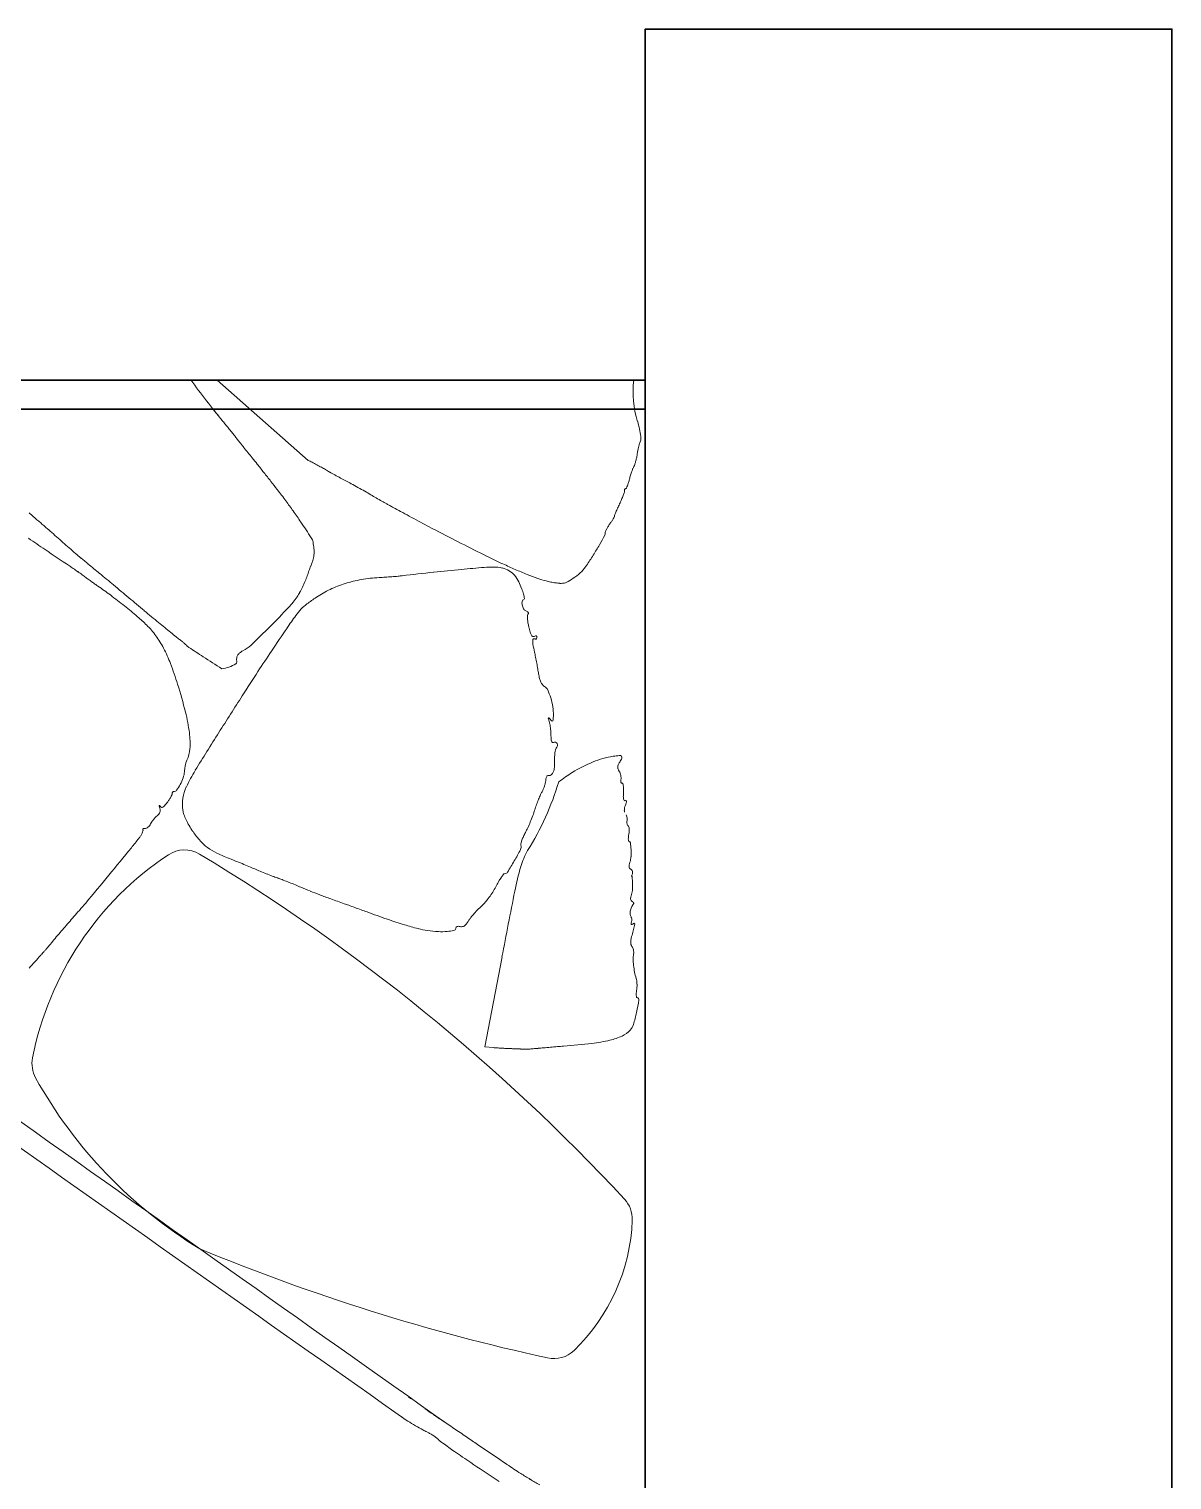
# Model space of a CAD drawing. Header units: millimetres. Extents: x 56222 to 3066687, y -650199 to -121287.
# Drawn here: x 138860.57 to 138880.1, y -183166.49 to -183141.69 of the extents above; entities that cross this region are included whole.
import ezdxf

# ---------------------------------------------------------------- set-up
doc = ezdxf.new("R2010")
doc.units = ezdxf.units.MM
doc.header["$MEASUREMENT"] = 0
doc.layers.add('FURNITURE', color=32, linetype='Continuous', lineweight=9)
doc.layers.add('XX~SLAB ( BEAM )~ ( DIM )', color=7, linetype='Continuous', lineweight=9)
doc.layers.add('str coll', color=6, linetype='Continuous')

msp = doc.modelspace()

# ---------------------------------------------------------------- linework, layer by layer
at = {"layer": 'FURNITURE', "lineweight": 0}
for p, q in [((138865.338, -183149.061), (138863.785, -183147.688)), ((138868.651, -183157.549), (138868.357, -183159.088)), ((138868.357, -183159.088), (138868.498, -183159.1))]:
    msp.add_line(p, q, dxfattribs=at)
at = {"layer": 'FURNITURE', "lineweight": 30, "ltscale": 0.4}
msp.add_lwpolyline([(138855.849, -183148.188), (138871.099, -183148.188), (138871.099, -183189.688), (138855.849, -183189.688)], close=True, dxfattribs=at)
at = {"layer": 'FURNITURE', "lineweight": 0}
for centre, radius, start, end in [((138877.133, -183137.569), 17.111, 216.2514, 219.2188), ((138872.526, -183147.897), 1.637, 172.6697, 197.9055), ((138876.806, -183137.834), 16.691, 218.3423, 218.9086), ((138861.875, -183149.628), 2.337, 38.0148, 38.0303), ((138871.18, -183142.428), 9.427, 219.2188, 219.7033), ((138857.715, -183153.608), 8.074, 39.1502, 39.7034), ((138854.241, -183156.436), 12.554, 38.7528, 39.1502), ((138868.329, -183149.09), 2.729, 9.2292, 14.6557), ((138854.804, -183155.984), 11.832, 38.3514, 38.7527), ((138860.776, -183151.259), 4.217, 37.4848, 38.3514), ((138867.793, -183145.878), 4.626, 217.4848, 218.3516), ((138883.216, -183133.675), 24.292, 218.3516, 218.6053), ((138872.259, -183149.129), 1.31, 165.2926, 167.4182), ((138871.086, -183148.821), 0.0971, 151.0427, 165.2926), ((138870.836, -183148.683), 0.189, 331.0427, 9.2292), ((138885.502, -183131.85), 27.218, 218.6054, 218.8602), ((138883.607, -183133.377), 24.785, 218.8602, 219.1336), ((138853.593, -183157.798), 13.91, 38.5691, 39.1336), ((138864.305, -183151.234), 2.406, 62.8008, 64.5838), ((138869.959, -183148.817), 1.01, 344.7706, 348.2995), ((138869.942, -183148.814), 1.029, 348.2995, 351.7814), ((138872.691, -183149.211), 1.749, 169.7821, 171.7814), ((138872.346, -183149.149), 1.399, 167.4181, 169.7821), ((138831.233, -183175.627), 42.507, 38.3237, 38.5692), ((138828.77, -183177.575), 45.648, 38.0808, 38.3238), ((138863.07, -183153.637), 5.107, 61.7852, 62.8007), ((138863.049, -183153.676), 5.152, 60.7712, 61.7851), ((138864.277, -183151.482), 2.638, 59.0982, 60.7712), ((138867.335, -183146.373), 3.317, 239.0981, 240.503), ((138870.286, -183141.156), 9.31, 240.503, 241.1534), ((138870.56, -183140.659), 9.878, 241.1534, 241.7976), ((138872.389, -183149.776), 1.61, 163.3336, 165.7574), ((138872.312, -183149.752), 1.528, 160.8138, 163.3335), ((138872.145, -183149.695), 1.352, 158.3513, 160.8138), ((138871.063, -183149.265), 0.187, 147.7735, 158.3513), ((138870.783, -183149.088), 0.143, 327.7735, 341.2493), ((138870.084, -183148.851), 0.881, 341.2493, 344.7707), ((138840.172, -183168.641), 31.162, 37.7575, 38.0809), ((138853.495, -183158.322), 14.311, 36.7702, 37.7575), ((138868.9, -183143.755), 6.365, 241.7976, 242.6931), ((138863.592, -183154.036), 5.205, 61.5275, 62.6931), ((138860.171, -183160.343), 12.38, 60.9175, 61.5276), ((138859.983, -183160.682), 12.768, 60.311, 60.9176), ((138870.791, -183149.575), 0.0474, 171.6136, 187.5856), ((138870.78, -183149.573), 0.0362, 152.0938, 171.6135), ((138870.773, -183149.569), 0.0275, 129.3566, 152.0939), ((138870.767, -183149.562), 0.0178, 97.872, 129.3565), ((138870.762, -183149.53), 0.0147, 277.872, 335.0897), ((138870.074, -183149.21), 0.774, 335.0896, 338.4188), ((138870.119, -183149.228), 0.725, 338.4189, 342.8441), ((138869.602, -183149.068), 1.267, 342.8441, 345.7574), ((138858.839, -183154.328), 7.639, 35.1906, 36.7701), ((138862.728, -183155.867), 7.226, 59.382, 60.3111), ((138874.028, -183136.774), 14.961, 239.382, 239.7989), ((138874.266, -183136.365), 15.434, 239.7989, 240.2062), ((138873.434, -183137.818), 13.76, 240.2062, 240.6073), ((138867.783, -183147.849), 2.246, 240.6072, 242.1388), ((138875.147, -183151.901), 4.953, 154.9789, 155.9275), ((138868.327, -183148.718), 2.574, 334.9789, 336.8263), ((138869.138, -183149.065), 1.692, 336.8263, 339.3561), ((138868.907, -183148.978), 1.939, 339.3561, 341.1877), ((138870.697, -183149.588), 0.0478, 341.1876, 7.5856), ((138889.425, -183116.746), 43.998, 229.0154, 229.1511), ((138887.153, -183119.374), 40.524, 229.1511, 229.2883), ((138857.101, -183155.554), 9.766, 33.8313, 35.1906), ((138863.097, -183156.714), 7.781, 61.6413, 62.1388), ((138809.54, -183255.937), 120.536, 61.57397, 61.64135), ((138807.775, -183259.198), 124.244, 61.49652, 61.57398), ((138792.621, -183287.103), 155.998, 61.43112, 61.49644), ((138869.629, -183149.504), 1.077, 326.2222, 328.8238), ((138869.308, -183149.31), 1.451, 328.8237, 330.4278), ((138870.555, -183150.017), 0.0178, 330.4278, 7.5856), ((138870.597, -183150.012), 0.0241, 157.9948, 187.5855), ((138875.617, -183152.041), 5.439, 157.3549, 157.9948), ((138873.246, -183151.052), 2.87, 155.9275, 157.3548), ((138868.749, -183140.761), 12.308, 229.2883, 229.6217), ((138856.826, -183154.781), 6.096, 48.8822, 49.6217), ((138835.698, -183178.985), 38.224, 48.6918, 48.8823), ((138832.625, -183182.482), 42.88, 48.4982, 48.6918), ((138836.452, -183169.394), 34.624, 33.3014, 33.8313), ((138874.517, -183136.702), 15.254, 241.4311, 242.6925), ((138897.923, -183091.368), 66.275, 242.69246, 243.11622), ((138870.347, -183150.309), 0.0677, 331.2163, 7.3495), ((138870.454, -183150.295), 0.0398, 157.1209, 187.3494), ((138870.943, -183150.501), 0.571, 152.7972, 157.121), ((138871.005, -183150.534), 0.641, 148.128, 152.7972), ((138871.206, -183150.659), 0.878, 144.4395, 148.1281), ((138869.041, -183149.111), 1.784, 324.4394, 326.2222), ((138875.282, -183129.231), 25.778, 235.1764, 235.935), ((138833.279, -183181.744), 41.894, 48.301, 48.4981), ((138872.524, -183137.694), 17.103, 228.301, 228.7795), ((138871.993, -183138.3), 16.297, 228.7794, 229.2756), ((138865.206, -183150.505), 0.221, 12.1199, 33.3014), ((138864.68, -183150.618), 0.758, 3.6668, 12.1199), ((138898.518, -183090.194), 67.591, 243.11629, 243.5279), ((138865.489, -183147.742), 5.561, 328.0964, 330.2232), ((138861.014, -183145.182), 10.716, 330.2231, 331.2164), ((138924.831, -183055.952), 114.237, 235.93506, 236.18625), ((138870.916, -183139.551), 14.647, 229.2756, 229.7534), ((138862.685, -183149.275), 1.906, 229.7534, 231.901), ((138859.488, -183153.353), 3.276, 50.3838, 51.901), ((138891.776, -183160.284), 28.023, 160.228, 160.3724), ((138866.846, -183151.322), 1.532, 159.0292, 160.228), ((138865.11, -183150.657), 0.327, 339.029, 355.1985), ((138864.661, -183150.619), 0.778, 355.1984, 3.6668), ((138873.642, -183140.149), 11.785, 243.528, 245.0271), ((138865.247, -183147.592), 5.845, 326.0477, 328.0963), ((138858.092, -183155.593), 5.69, 55.3853, 56.1863), ((138855.072, -183159.968), 11.006, 54.8965, 55.3853), ((138855.141, -183159.87), 10.887, 54.4067, 54.8965), ((138858.533, -183155.131), 5.059, 53.5379, 54.4067), ((138760.132, -183273.384), 159.092, 50.29066, 50.38371), ((138780.382, -183249.001), 127.398, 50.15214, 50.29057), ((138863.908, -183150.538), 1.499, 336.9301, 340.6858), ((138899.574, -183163.038), 36.294, 160.5444, 160.6858), ((138891.731, -183160.267), 27.976, 160.3725, 160.5444), ((138866.009, -183141.573), 9.507, 273.2589, 273.909), ((138865.856, -183139.34), 11.746, 273.909, 274.4638), ((138865.945, -183140.477), 10.605, 274.4638, 275.0228), ((138866.646, -183148.448), 2.603, 275.0228, 276.6103), ((138874.568, -183216.811), 66.218, 96.14232, 96.61031), ((138871.801, -183191.099), 40.357, 95.4641, 96.1423), ((138871.846, -183191.57), 40.83, 94.9159, 95.4642), ((138868.483, -183152.467), 1.583, 89.1363, 94.916), ((138868.495, -183151.637), 0.753, 77.7644, 89.1363), ((138868.571, -183151.287), 0.395, 59.3423, 77.7644), ((138871.993, -183143.69), 7.878, 245.0271, 246.6916), ((138868.591, -183151.254), 0.356, 39.7618, 59.3424), ((138868.458, -183151.365), 0.53, 25.2178, 39.7619), ((138871.627, -183144.538), 6.955, 246.6916, 248.5193), ((138871.192, -183145.644), 5.766, 248.5194, 250.4694), ((138869.281, -183150.233), 1.028, 298.9703, 306.8051), ((138869.234, -183150.17), 1.108, 306.8051, 314.6086), ((138869.545, -183150.485), 0.665, 314.6086, 326.0477), ((138867.176, -183143.435), 9.485, 233.5379, 233.963), ((138868.135, -183142.117), 11.114, 233.9631, 234.3405), ((138867.465, -183143.05), 9.966, 234.3406, 234.7194), ((138862.977, -183149.394), 2.195, 234.7194, 235.8839), ((138858.706, -183155.698), 5.42, 53.1215, 55.8839), ((138740.319, -183297.004), 189.923, 50.04946, 50.15214), ((138863.196, -183150.241), 2.27, 331.6114, 334.2847), ((138863.085, -183150.188), 2.393, 334.2847, 336.93), ((138866.508, -183152.933), 1.845, 115.476, 123.9004), ((138866.563, -183153.048), 1.973, 107.4641, 115.4761), ((138866.612, -183153.205), 2.137, 99.7791, 107.4641), ((138866.701, -183153.721), 2.661, 93.2588, 99.7791), ((138867.024, -183152.04), 2.114, 21.8218, 25.2179), ((138868.149, -183151.59), 0.903, 15.4066, 21.8218), ((138869.883, -183149.333), 1.852, 250.4694, 255.0165), ((138869.752, -183149.824), 1.344, 255.0164, 258.5075), ((138869.767, -183149.752), 1.418, 258.5075, 261.8625), ((138869.742, -183149.925), 1.242, 261.8623, 265.2396), ((138869.659, -183150.926), 0.238, 265.2396, 276.7274), ((138869.657, -183150.912), 0.252, 276.7275, 298.9702), ((138856.007, -183159.296), 9.918, 51.3641, 53.1215), ((138856.249, -183158.992), 9.529, 49.6169, 51.3641), ((138925.293, -183076.174), 98.142, 230.04951, 230.2505), ((138863.965, -183150.596), 1.428, 316.5752, 326.1385), ((138864.428, -183150.907), 0.87, 326.1385, 331.6115), ((138865.784, -183152.139), 0.779, 126.8069, 136.3999), ((138867.653, -183154.638), 3.899, 123.9004, 126.8069), ((138869.168, -183151.5), 0.176, 170.7148, 191.0703), ((138869.029, -183151.477), 0.0356, 104.4146, 170.7148), ((138869.214, -183151.49), 0.223, 191.0704, 208.8805), ((138868.429, -183151.512), 0.612, 8.5526, 15.4065), ((138869.016, -183151.424), 0.0188, 284.4145, 8.5525), ((138860.616, -183153.859), 2.789, 45.2554, 49.6169), ((138909.326, -183095.372), 73.173, 230.25043, 230.50093), ((138853.743, -183140.921), 15.502, 314.9121, 316.5753), ((138873.558, -183157.792), 10.394, 144.2018, 145.6532), ((138865.982, -183152.328), 1.053, 136.3999, 144.2017), ((138869.089, -183151.56), 0.0797, 208.8806, 247.2814), ((138868.992, -183151.791), 0.171, 57.3638, 67.2815), ((138869.058, -183151.687), 0.0478, 31.7216, 57.3639), ((138869.121, -183151.717), 0.0348, 137.7764, 178.6873), ((138869.698, -183151.73), 0.612, 178.6874, 183.7581), ((138869.786, -183151.724), 0.701, 183.7581, 189.2369), ((138869.073, -183151.673), 0.0294, 317.7764, 351.4302), ((138869.079, -183151.674), 0.0231, 351.4303, 31.7217), ((138861.522, -183152.944), 1.502, 36.0524, 45.2554), ((138911.097, -183093.223), 75.957, 230.50092, 230.70351), ((138865.173, -183149.339), 3.445, 230.7036, 232.619), ((138850.505, -183137.674), 20.088, 313.6147, 314.9121), ((138909.646, -183182.453), 54.102, 145.6532, 146.1554), ((138870.135, -183151.667), 1.054, 189.2369, 193.2715), ((138871.064, -183151.448), 2.009, 193.2715, 195.9587), ((138869.351, -183151.938), 0.227, 195.9587, 209.3367), ((138869.197, -183152.024), 0.0509, 209.3368, 243.1279), ((138861.388, -183153.042), 1.668, 27.5443, 36.0524), ((138860.733, -183153.384), 2.407, 20.6368, 27.5443), ((138858.96, -183157.471), 6.789, 52.0088, 52.6191), ((138860.42, -183155.602), 4.417, 51.1665, 52.0088), ((138859.533, -183156.703), 5.831, 50.6307, 51.1665), ((138863.171, -183152.269), 0.0957, 40.4346, 50.6307), ((138863.456, -183152.027), 0.278, 220.4347, 236.1818), ((138879.477, -183128.111), 29.064, 236.1818, 236.7547), ((138863.944, -183151.779), 0.606, 297.3444, 313.6147), ((138869.187, -183152.045), 0.0273, 243.1279, 296.8344), ((138869.47, -183152.153), 0.295, 176.9633, 190.1952), ((138869.206, -183152.139), 0.0303, 120.6965, 176.9634), ((138872.847, -183151.546), 3.726, 190.1951, 192.2609), ((138869.204, -183152.136), 0.027, 59.4146, 120.6966), ((138869.257, -183152.184), 0.128, 106.5141, 116.8344), ((138869.23, -183152.093), 0.0237, 239.4145, 267.9664), ((138869.227, -183152.082), 0.0221, 68.5709, 106.5141), ((138869.23, -183152.103), 0.0138, 267.9665, 310.697), ((138869.229, -183152.076), 0.0149, 19.3396, 68.5708), ((138869.226, -183152.098), 0.02, 310.6969, 344.5153), ((138869.19, -183152.089), 0.0567, 1.1321, 19.3397), ((138869.195, -183152.089), 0.0519, 344.5152, 1.132), ((138856.884, -183154.833), 6.52, 17.353, 20.6368), ((138878.893, -183129.002), 27.998, 236.7547, 237.5303), ((138863.754, -183151.937), 0.696, 278.8641, 299.8577), ((138864.083, -183152.51), 0.0349, 299.8578, 8.6773), ((138864.349, -183152.469), 0.233, 173.8294, 188.6773), ((138864.247, -183152.458), 0.131, 150.9036, 173.8294), ((138864.258, -183152.465), 0.144, 129.3031, 150.9036), ((138864.368, -183152.599), 0.318, 117.3444, 129.3031), ((138892.132, -183170.708), 33.015, 146.1553, 146.8823), ((138864.151, -183153.436), 5.173, 11.2588, 12.2608), ((138860.331, -183154.196), 9.067, 10.6007, 11.2589), ((138860.617, -183154.143), 8.777, 9.9387, 10.6008), ((138907.062, -183180.447), 50.84, 146.8823, 147.4385), ((138865.661, -183153.259), 3.656, 8.6649, 9.9387), ((138870.222, -183152.564), 0.957, 188.6649, 193.6922), ((138869.608, -183152.713), 0.326, 193.6922, 204.9278), ((138854.164, -183155.683), 9.37, 14.3344, 17.353), ((138869.492, -183152.767), 0.198, 204.9278, 219.8458), ((138869.446, -183152.806), 0.138, 219.8458, 239.4146), ((138869.306, -183153.042), 0.137, 24.6131, 59.4146), ((138868.42, -183153.448), 1.112, 17.1637, 24.6132), ((139076.157, -183288.428), 251.472, 147.4385, 147.60855), ((138868.354, -183153.468), 1.181, 9.3594, 17.1637), ((138868.763, -183153.401), 0.766, 358.5705, 9.3593), ((138860.487, -183154.067), 2.843, 6.9955, 14.3344), ((138869.464, -183153.473), 0.0218, 161.6303, 196.0353), ((138871.641, -183152.847), 2.286, 196.0354, 197.2867), ((138869.447, -183153.467), 0.00384, 46.2904, 161.6302), ((138869.176, -183153.751), 0.397, 41.8984, 46.2906), ((138869.13, -183153.628), 0.343, 9.9539, 17.2866), ((138869.686, -183153.293), 0.289, 221.8983, 230.2696), ((138869.509, -183153.507), 0.011, 230.2696, 318.6744), ((138869.49, -183153.49), 0.0364, 318.6743, 356.333), ((138867.678, -183153.374), 1.851, 356.333, 358.5704), ((138861.792, -183153.907), 1.529, 356.8616, 6.9954), ((138917.405, -183187.714), 63.468, 147.6085, 148.29559), ((138868.25, -183153.783), 1.237, 7.1289, 9.9539), ((138868.121, -183153.799), 1.367, 4.3455, 7.129), ((138868.423, -183153.776), 1.064, 0.9862, 4.3455), ((138870.385, -183153.742), 0.898, 180.9863, 185.0825), ((138862.841, -183153.965), 0.477, 332.7438, 356.8616), ((138869.657, -183153.807), 0.168, 185.0825, 199.2892), ((138869.537, -183153.849), 0.0401, 199.2892, 233.0748), ((138869.523, -183153.868), 0.0167, 233.0748, 297.6971), ((138869.552, -183153.924), 0.0465, 73.3446, 117.6971), ((138870.109, -183154.137), 0.559, 166.6498, 172.0124), ((138869.553, -183153.92), 0.0423, 25.718, 73.3446), ((138869.629, -183154.023), 0.0656, 140.7003, 166.6499), ((138869.51, -183153.926), 0.0885, 320.7002, 349.5818), ((138869.532, -183153.93), 0.0656, 349.5818, 25.718), ((138864.126, -183154.451), 0.904, 168.3116, 172.0733), ((138864.018, -183154.429), 0.794, 164.4927, 168.3117), ((138863.421, -183154.264), 0.175, 152.7438, 164.4926), ((138868.581, -183154.222), 0.969, 355.1163, 2.0293), ((138870.36, -183154.159), 0.811, 177.3965, 182.0292), ((138870.213, -183154.152), 0.664, 172.0125, 177.3964), ((138871.115, -183156.447), 2.409, 112.1505, 121.6264), ((138870.8, -183155.673), 1.573, 99.1112, 112.1504), ((138870.794, -183155.636), 1.536, 95.2267, 99.1112), ((138870.728, -183154.309), 0.101, 155.6233, 176.6382), ((138871.071, -183154.465), 0.477, 149.004, 155.6233), ((138870.658, -183154.155), 0.0489, 48.3203, 95.2266), ((138870.175, -183153.926), 0.569, 329.004, 336.8564), ((138870.673, -183154.139), 0.0271, 336.8564, 48.3202), ((138862.464, -183154.229), 0.783, 331.5091, 340.7015), ((138862.834, -183154.358), 0.391, 340.7016, 356.1431), ((138864.037, -183154.439), 0.814, 172.0734, 176.1431), ((138865.698, -183155.774), 2.691, 148.2956, 155.1019), ((138870.11, -183154.614), 0.716, 169.9142, 173.9101), ((138869.481, -183154.502), 0.0774, 149.4145, 169.9142), ((138869.436, -183154.475), 0.0256, 107.4666, 149.4146), ((138869.441, -183154.49), 0.0408, 77.8495, 107.4666), ((138869.46, -183154.401), 0.0501, 257.8496, 311.857), ((138869.41, -183154.345), 0.125, 311.857, 339.199), ((138869.231, -183154.277), 0.317, 339.1989, 355.1164), ((138871.133, -183156.476), 2.443, 121.6264, 128.2594), ((138870.707, -183154.308), 0.0797, 176.6382, 201.0436), ((138870.855, -183154.251), 0.238, 201.0435, 211.8282), ((138870.502, -183154.471), 0.178, 20.3516, 31.8282), ((138870.406, -183154.506), 0.28, 12.1629, 20.3515), ((138870.417, -183154.504), 0.269, 3.8532, 12.1629), ((138870.857, -183154.55), 0.176, 169.6834, 178.3584), ((138870.554, -183154.495), 0.132, 349.6835, 3.8532), ((138862.966, -183154.76), 0.048, 334.1438, 0), ((138863.068, -183154.76), 0.0531, 164.3203, 179.9999), ((138863.055, -183154.757), 0.04, 144.9078, 164.3205), ((138863.047, -183154.751), 0.0299, 122.1006, 144.9078), ((138863.041, -183154.741), 0.0189, 90, 122.1007), ((138863.041, -183154.66), 0.0629, 270, 322.9712), ((138862.483, -183154.238), 0.762, 322.9712, 331.5091), ((138863.901, -183154.94), 0.711, 155.1019, 171.5259), ((138864.981, -183153.163), 4.844, 327.9808, 343.2657), ((138871.743, -183155.834), 2.654, 156.4478, 158.312), ((138869.74, -183154.961), 0.469, 149.7252, 156.4479), ((138869.012, -183154.536), 0.374, 329.7252, 336.8416), ((138868.73, -183154.415), 0.68, 336.8415, 341.3882), ((138868.741, -183154.419), 0.669, 341.3882, 345.955), ((138869.081, -183154.504), 0.318, 345.9551, 353.91), ((138870.744, -183154.546), 0.0631, 178.3584, 197.0173), ((138870.704, -183154.559), 0.0217, 197.0173, 232.4138), ((138870.698, -183154.567), 0.0109, 232.4138, 291.401), ((138870.705, -183154.585), 0.00878, 17.9229, 111.4009), ((138870.506, -183154.65), 0.218, 8.6595, 17.9229), ((138870.335, -183154.676), 0.391, 1.2472, 8.6596), ((138871.888, -183154.785), 1.164, 177.2398, 180.7669), ((138869.837, -183154.687), 0.889, 357.2399, 1.2472), ((138862.816, -183154.969), 0.0218, 162.3124, 193.7355), ((138862.798, -183154.963), 0.00299, 41.5119, 162.3124), ((138863.769, -183154.736), 1.003, 193.7355, 195.7341), ((138862.666, -183155.079), 0.178, 34.7411, 41.5118), ((138862.659, -183155.049), 0.15, 1.2728, 15.734), ((138862.843, -183154.957), 0.0363, 214.7411, 253.6255), ((138862.841, -183154.965), 0.0283, 253.6253, 300.4301), ((138862.796, -183154.888), 0.117, 300.4302, 319.2217), ((138861.991, -183154.195), 1.179, 319.2218, 322.6659), ((138862.178, -183154.337), 0.945, 322.6659, 326.072), ((138862.368, -183154.464), 0.716, 326.0721, 330.2657), ((138862.431, -183154.501), 0.643, 330.2657, 334.1438), ((138863.898, -183154.94), 0.708, 171.5259, 188.0016), ((138871.924, -183155.911), 2.851, 160.1874, 162.1331), ((138872.059, -183155.959), 2.994, 158.312, 160.1873), ((138870.965, -183154.798), 0.242, 180.7669, 192.0786), ((138870.792, -183154.835), 0.065, 192.0787, 216.4222), ((138870.751, -183154.865), 0.0141, 216.4222, 291.401), ((138870.892, -183155.038), 0.151, 166.3101, 180.8428), ((138871.075, -183155.083), 0.34, 158.3735, 166.3101), ((138870.763, -183154.895), 0.0183, 65.2826, 111.4009), ((138870.126, -183154.706), 0.681, 338.3736, 342.2191), ((138870.766, -183154.889), 0.0118, 1.636, 65.2827), ((138870.703, -183154.891), 0.0753, 342.2192, 1.6358), ((138862.932, -183155.421), 0.322, 145.7893, 153.076), ((138863.172, -183155.584), 0.611, 141.2814, 145.7893), ((138863.168, -183155.581), 0.607, 136.7654, 141.2814), ((138862.946, -183155.372), 0.302, 129.1512, 136.7656), ((138862.611, -183154.96), 0.229, 309.1512, 319.9126), ((138862.709, -183155.043), 0.101, 319.9126, 339.7794), ((138862.721, -183155.047), 0.0884, 339.7795, 1.2727), ((138863.593, -183154.983), 0.4, 188.0016, 199.2084), ((138864.102, -183154.805), 0.939, 199.2085, 205.1288), ((138864.356, -183154.686), 1.219, 205.1288, 210.383), ((138866.081, -183153.972), 3.307, 335.4809, 337.4223), ((138865.934, -183153.911), 3.466, 337.4223, 339.3467), ((138867.199, -183154.387), 2.114, 339.3466, 342.1331), ((138870.844, -183155.039), 0.104, 180.8429, 198.8306), ((138870.603, -183155.193), 0.186, 12.2699, 22.4527), ((138870.59, -183155.196), 0.199, 2.3719, 12.2699), ((138870.949, -183155.249), 0.165, 169.6834, 179.9598), ((138870.916, -183155.249), 0.131, 179.9597, 192.1435), ((138870.646, -183155.194), 0.143, 349.6835, 2.3719), ((138861.919, -183155.123), 0.66, 322.6658, 327.5737), ((138862.129, -183155.256), 0.412, 327.5737, 334.555), ((138862.21, -183155.295), 0.322, 334.555, 341.6135), ((138862.524, -183155.368), 0.0129, 125.6533, 173.2686), ((138862.528, -183155.369), 0.0172, 173.2685, 211.7174), ((138862.495, -183155.389), 0.022, 341.6134, 31.7175), ((138862.534, -183155.382), 0.0295, 97.2574, 125.6532), ((138862.542, -183155.446), 0.0946, 85.3368, 97.2573), ((138862.553, -183155.304), 0.0481, 265.3369, 294.6309), ((138862.52, -183155.231), 0.129, 294.6309, 308.6905), ((138862.498, -183155.204), 0.164, 308.6904, 321.2606), ((138862.487, -183155.195), 0.178, 321.2606, 333.0759), ((138864.849, -183154.397), 1.791, 210.383, 214.3207), ((138864.753, -183154.463), 1.674, 214.3207, 221.3304), ((138869.734, -183155.813), 0.787, 155.7295, 160.8255), ((138869.953, -183155.912), 1.027, 151.5568, 155.7295), ((138867.917, -183154.809), 1.288, 331.5567, 335.4809), ((138870.881, -183155.257), 0.0954, 192.1435, 206.257), ((138870.82, -183155.286), 0.0282, 206.257, 241.2485), ((138870.796, -183155.331), 0.0234, 14.4587, 61.2486), ((138871.172, -183155.535), 0.363, 173.4908, 179.701), ((138871.505, -183155.573), 0.698, 169.6835, 173.4908), ((138870.626, -183155.375), 0.198, 4.7604, 14.4587), ((138870.399, -183155.372), 0.426, 349.6834, 356.035), ((138870.546, -183155.382), 0.279, 356.035, 4.7603), ((138651.958, -182982.843), 272.259, 320.4641, 320.59198), ((138857.953, -183152.098), 5.648, 320.592, 322.6658), ((138863.226, -183156.219), 0.5, 58.9409, 123.608), ((138864.06, -183155.072), 0.751, 221.3303, 234.0877), ((138864.196, -183154.885), 0.983, 234.0876, 244.8652), ((138864.762, -183153.556), 4.726, 330.1548, 332.8267), ((138868.874, -183155.667), 0.104, 332.8267, 14.4146), ((138869.033, -183155.626), 0.0611, 165.745, 194.4146), ((138870.28, -183156.394), 1.364, 150.9213, 163.4331), ((138869.629, -183155.777), 0.676, 160.8255, 165.7451), ((138871.1, -183155.535), 0.291, 179.701, 185.5961), ((138870.819, -183155.562), 0.00869, 185.5959, 259.6834), ((138870.812, -183155.602), 0.0318, 7.6436, 79.6835), ((138869.366, -183155.796), 1.491, 3.0927, 7.6436), ((138869.736, -183155.776), 1.121, 356.7652, 3.0927), ((138865.953, -183160.322), 5.427, 123.608, 168.8933), ((138846.242, -183184.418), 33.419, 42.85, 58.9409), ((138865.537, -183152.027), 4.14, 244.8652, 248.5699), ((138860.182, -183165.67), 10.516, 67.9985, 68.5698), ((138856.125, -183175.71), 21.345, 67.662, 67.9985), ((138856.132, -183175.694), 21.328, 67.3255, 67.6619), ((138860.341, -183165.618), 10.407, 66.75, 67.3254), ((138864.05, -183153.148), 5.546, 327.8546, 330.1549), ((138873.413, -183157.326), 4.633, 163.4331, 168.7856), ((138870.924, -183155.995), 0.103, 167.7343, 186.7709), ((138870.879, -183156.001), 0.0571, 186.7709, 214.027), ((138871.209, -183156.057), 0.394, 160.7272, 167.7343), ((138870.534, -183155.821), 0.321, 340.7272, 356.7651), ((138602.593, -182942.098), 336.267, 320.35891, 320.46411), ((138866.656, -183150.92), 5.589, 246.7499, 247.7867), ((138867.996, -183147.637), 9.135, 247.7867, 248.5043), ((138867.839, -183148.036), 8.707, 248.5043, 249.2278), ((138865.931, -183153.067), 3.326, 249.2278, 250.712), ((138863.765, -183159.257), 3.233, 69.185, 70.712), ((138861.907, -183164.143), 8.459, 68.4403, 69.1849), ((138870.024, -183157.067), 1.643, 150.1499, 153.1981), ((138869.397, -183156.707), 0.919, 145.4428, 150.1498), ((138869.366, -183156.686), 0.881, 141.5389, 145.4429), ((138868.695, -183156.153), 0.0254, 91.1321, 141.5389), ((138868.694, -183156.066), 0.0621, 271.132, 327.8547), ((138870.886, -183155.996), 0.0653, 214.0268, 238.6898), ((138870.815, -183156.112), 0.0704, 35.5129, 58.6899), ((138870.437, -183155.997), 0.46, 337.2959, 343.5258), ((138869.393, -183156.35), 1.491, 3.0927, 7.6436), ((138870.834, -183156.099), 0.0472, 4.2538, 35.5129), ((138870.791, -183156.102), 0.0908, 343.5258, 4.2539), ((138861.754, -183164.53), 8.876, 67.7018, 68.4402), ((138863.062, -183161.342), 5.429, 66.6346, 67.7017), ((138868.147, -183149.571), 7.392, 246.6346, 247.9478), ((138868.686, -183148.241), 8.828, 247.9478, 249.0973), ((138869.708, -183145.565), 11.692, 249.0973, 250.0835), ((138867.44, -183155.782), 1.242, 319.4, 324.1648), ((138867.385, -183155.742), 1.31, 324.1647, 328.8037), ((138867.301, -183155.691), 1.408, 328.8037, 333.1982), ((139019.842, -183186.358), 153.912, 168.78557, 169.21185), ((138871.236, -183156.611), 0.394, 160.7272, 167.7343), ((138870.56, -183156.375), 0.321, 340.7272, 356.7651), ((138869.762, -183156.33), 1.121, 356.7652, 3.0927), ((138865.613, -183160.57), 5.663, 137.6416, 139.082), ((138858.825, -183154.381), 3.523, 317.6417, 320.359), ((138874.276, -183132.956), 25.103, 250.0834, 250.6403), ((138861.587, -183169.07), 13.175, 70.2887, 70.6403), ((138851.665, -183196.764), 42.593, 70.142, 70.2887), ((138850.473, -183200.064), 46.101, 69.9969, 70.142), ((138855.079, -183187.413), 32.638, 69.8089, 69.9968), ((138869.234, -183157.732), 1.406, 135.8272, 139.7321), ((138871.219, -183159.66), 4.173, 134.0925, 135.8271), ((138867.567, -183155.891), 1.075, 314.0924, 319.4001), ((138871.079, -183156.807), 0.239, 165.7771, 175.5991), ((138871.129, -183156.82), 0.291, 140.5811, 165.7773), ((138870.951, -183156.549), 0.103, 167.7343, 186.7709), ((138870.905, -183156.555), 0.0571, 186.7709, 214.027), ((138870.912, -183156.55), 0.0653, 214.0268, 238.6898), ((138870.842, -183156.666), 0.0704, 35.5129, 58.6899), ((138870.86, -183156.652), 0.0472, 21.0313, 35.5129), ((138903.702, -183193.585), 56.069, 139.0819, 139.3494), ((138872.971, -183138.759), 19.201, 249.8088, 250.9162), ((138869.59, -183148.532), 8.86, 250.9161, 252.8907), ((138868.744, -183151.281), 5.984, 252.8907, 255.2051), ((138867.961, -183156.94), 0.0917, 307.6033, 325.9557), ((138870.637, -183158.748), 3.138, 143.8349, 145.9557), ((138869.151, -183157.662), 1.297, 139.7321, 143.835), ((138871.027, -183156.803), 0.187, 175.5992, 186.5581), ((138870.911, -183156.817), 0.07, 186.5582, 209.3735), ((138870.702, -183156.935), 0.17, 21.5248, 29.3735), ((138870.885, -183156.976), 0.0305, 167.2256, 210.5863), ((138871.168, -183157.04), 0.32, 159.508, 167.2256), ((138870.868, -183156.986), 0.0108, 210.5864, 297.2903), ((138870.709, -183156.932), 0.162, 13.3906, 21.5248), ((138870.738, -183156.925), 0.132, 4.7014, 13.3906), ((138870.839, -183156.916), 0.0315, 339.508, 4.7014), ((138870.827, -183156.906), 0.1, 297.2904, 314.4328), ((138870.906, -183156.986), 0.0114, 60.1942, 134.4328), ((138870.635, -183156.966), 0.284, 345.557, 355.2944), ((138870.904, -183156.988), 0.0137, 355.2944, 60.1944), ((138863.853, -183159.694), 3.757, 139.5906, 141.4586), ((138908.36, -183197.585), 62.209, 139.34929, 139.59062), ((138867.55, -183155.801), 1.308, 255.2051, 262.3567), ((138867.709, -183154.618), 2.502, 262.3568, 266.6448), ((138867.629, -183155.986), 1.132, 266.6448, 274.4022), ((138867.661, -183156.403), 0.713, 274.4022, 283.4003), ((138867.816, -183157.053), 0.0453, 283.4004, 350.4082), ((138867.903, -183157.068), 0.0433, 143.1083, 170.4082), ((138867.898, -183157.065), 0.0375, 112.7385, 143.1083), ((138867.904, -183157.079), 0.0529, 88.0221, 112.7383), ((138867.902, -183157.139), 0.114, 74.0696, 88.0222), ((138867.956, -183156.949), 0.0842, 254.0696, 273.5371), ((138867.955, -183156.934), 0.0999, 273.5373, 290.6615), ((138867.955, -183156.932), 0.102, 290.6615, 307.6032), ((138871.21, -183157.31), 0.36, 166.6524, 176.8316), ((138873.009, -183157.737), 2.209, 163.9902, 166.6525), ((138867.573, -183156.177), 3.446, 343.9903, 345.5569), ((138862.64, -183159.235), 2.538, 136.6004, 137.7843), ((138859.891, -183156.635), 1.245, 316.6003, 318.3746), ((138858.483, -183155.384), 3.129, 318.3746, 319.2659), ((138858.383, -183155.297), 3.261, 319.2659, 320.1506), ((138859.401, -183156.147), 1.935, 320.1506, 321.4586), ((138870.998, -183157.298), 0.148, 176.8315, 194.1194), ((138870.938, -183157.313), 0.0864, 194.1194, 219.9932), ((138870.802, -183157.427), 0.091, 21.6286, 39.9933), ((138870.699, -183157.468), 0.202, 11.5015, 21.6287), ((138871.311, -183157.575), 0.419, 169.6834, 181.0578), ((138870.68, -183157.472), 0.221, 1.7341, 11.5015), ((138870.734, -183157.47), 0.167, 349.6835, 1.7341), ((138908.162, -183200.548), 64.012, 137.89198, 138.03156), ((138912.268, -183204.259), 69.546, 137.7843, 137.89201), ((138872.157, -183157.559), 1.265, 181.0578, 186.0486), ((138872.281, -183157.546), 1.39, 186.0487, 190.9279), ((138871.93, -183157.614), 1.032, 190.9279, 197.0267), ((138870.692, -183157.993), 0.263, 7.2322, 17.0266), ((138870.338, -183158.038), 0.619, 2.0691, 7.2322), ((138871.176, -183158.186), 0.232, 175.7082, 185.2253), ((138871.37, -183158.201), 0.427, 169.6835, 175.7082), ((138871.086, -183158.194), 0.142, 185.2252, 196.7996), ((138870.554, -183158.052), 0.403, 349.6835, 356.9707), ((138870.964, -183158.231), 0.0141, 196.7997, 259.6835), ((138870.309, -183158.039), 0.649, 356.9707, 2.0692), ((138870.955, -183158.279), 0.0345, 350.8221, 79.6835), ((138868.122, -183157.89), 2.892, 343.6158, 347.8788), ((138866.827, -183157.612), 4.217, 347.8789, 350.8221), ((138870.675, -183158.641), 0.23, 316.4496, 343.6158), ((138869.898, -183156.492), 2.551, 276.5023, 283.5147), ((138870.233, -183157.885), 1.119, 283.5147, 294.7288), ((138870.508, -183158.482), 0.462, 294.7288, 316.4497), ((138868.805, -183155.399), 3.713, 265.2583, 266.2578), ((138869.081, -183151.18), 7.941, 266.2578, 266.8239), ((138869.085, -183151.103), 8.018, 266.8239, 267.3891), ((138868.908, -183154.995), 4.122, 267.389, 268.3188), ((138868.589, -183165.847), 6.734, 87.796, 88.3188), ((138868.576, -183166.201), 7.088, 87.293, 87.7961), ((138868.612, -183165.433), 6.32, 86.7956, 87.2929), ((138868.905, -183160.21), 1.088, 84.9679, 86.7956), ((138869.028, -183158.813), 0.314, 264.9679, 271.7481), ((138868.943, -183156.047), 3.082, 271.7481, 273.0155), ((138868.927, -183155.75), 3.379, 273.0155, 274.3686), ((138868.893, -183155.293), 3.837, 274.3686, 275.5986), ((138870.647, -183173.191), 14.147, 95.2156, 95.5985), ((138872.436, -183192.794), 33.831, 95.0158, 95.2155), ((138872.531, -183193.877), 34.918, 94.8173, 95.0157), ((138871.262, -183178.821), 19.809, 94.5137, 94.8172), ((138868.602, -183145.121), 13.996, 274.5137, 276.5023), ((138861.119, -183159.373), 0.5, 168.8933, 208.9698), ((138867.596, -183155.787), 7.904, 208.9698, 238.6626), ((141741.173, -179102.269), 4976.632, 234.626899, 234.733259), ((161325.22, -151333.676), 38956.822, 234.7838578, 234.7960026), ((138870.377, -183162.031), 0.5, 357.91, 42.85), ((138867.621, -183161.93), 3.257, 313.9408, 357.91), ((138876.848, -183130.378), 34.825, 247.4361, 257.6975), ((138869.535, -183163.916), 0.5, 257.6975, 313.9408), ((138867.388, -183164.708), 0.491, 227.2816, 233.7859), ((138868.493, -183163.211), 2.697, 234.1067, 240.7225), ((138876.011, -183152.768), 15.22, 235.2515, 235.8983), ((138621.508, -183528.643), 438.711, 55.87189, 55.89824), ((138872.582, -183156.184), 10.826, 240.033, 240.7927), ((138867.727, -183164.867), 0.879, 240.7928, 245.5701), ((138867.112, -183166.221), 0.608, 60.3328, 65.5701), ((138267.182, -184051.429), 1070.259, 55.858404, 55.871926), ((138249.956, -184076.832), 1100.952, 55.844902, 55.858424), ((138866.882, -183166.626), 1.074, 56.9122, 60.3329), ((138866.898, -183166.601), 1.045, 53.4699, 56.9122), ((138867.244, -183166.134), 0.463, 47.143, 53.4698), ((138868.137, -183165.172), 0.85, 227.143, 234.345), ((138877.273, -183152.437), 16.523, 234.3449, 235.1764), ((138511.498, -183691.337), 635.107, 55.824557, 55.844954), ((138989.251, -182987.695), 215.398, 235.82459, 235.97883), ((138882.558, -183144.839), 25.778, 235.1764, 235.935), ((138932.107, -183071.559), 114.237, 235.93506, 236.18625), ((138876.912, -183154.112), 14.614, 235.9788, 237.0793), ((138871.68, -183162.194), 4.985, 237.0793, 239.2728), ((138865.368, -183171.2), 5.69, 55.3853, 56.1863), ((138871.442, -183162.594), 4.519, 239.2728, 241.6338)]:
    msp.add_arc(centre, radius, start, end, dxfattribs=at)
at = {"layer": 'str coll', "lineweight": 30}
msp.add_line((138639.099, -183147.688), (138871.099, -183147.688), dxfattribs=at)
msp.add_line((138639.099, -183147.688), (138871.099, -183147.688), dxfattribs=at)
at = {"layer": 'XX~SLAB ( BEAM )~ ( DIM )', "lineweight": 30}
msp.add_lwpolyline([(138871.099, -183204.688), (138871.099, -183141.688), (138880.099, -183141.688), (138880.099, -183204.688)], dxfattribs=at)

doc.saveas('drawing.dxf')
